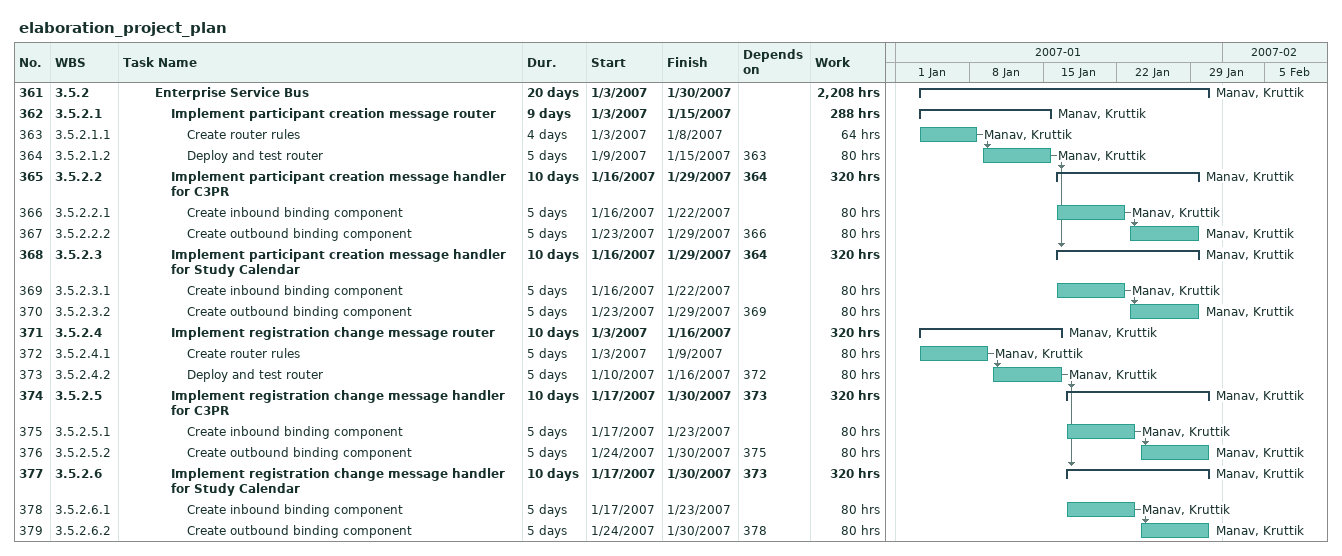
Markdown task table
elaboration_project_plan

| ID | WBS | Task | Duration | Start | Finish | Predecessors | Resources | Work (h) |
|---|---|---|---|---|---|---|---|---|
| 361 | 3.5.2 | **Enterprise Service Bus** | 20d | 2007-01-03 | 2007-01-30 |  | Manav, Kruttik | 2208 |
| 362 | 3.5.2.1 | **Implement participant creation message router** | 9d | 2007-01-03 | 2007-01-15 |  | Manav, Kruttik | 288 |
| 363 | 3.5.2.1.1 | Create router rules | 4d | 2007-01-03 | 2007-01-08 |  | Manav, Kruttik | 64 |
| 364 | 3.5.2.1.2 | Deploy and test router | 5d | 2007-01-09 | 2007-01-15 | 363 | Manav, Kruttik | 80 |
| 365 | 3.5.2.2 | **Implement participant creation message handler for C3PR** | 10d | 2007-01-16 | 2007-01-29 | 364 | Manav, Kruttik | 320 |
| 366 | 3.5.2.2.1 | Create inbound binding component | 5d | 2007-01-16 | 2007-01-22 |  | Manav, Kruttik | 80 |
| 367 | 3.5.2.2.2 | Create outbound binding component | 5d | 2007-01-23 | 2007-01-29 | 366 | Manav, Kruttik | 80 |
| 368 | 3.5.2.3 | **Implement participant creation message handler for Study Calendar** | 10d | 2007-01-16 | 2007-01-29 | 364 | Manav, Kruttik | 320 |
| 369 | 3.5.2.3.1 | Create inbound binding component | 5d | 2007-01-16 | 2007-01-22 |  | Manav, Kruttik | 80 |
| 370 | 3.5.2.3.2 | Create outbound binding component | 5d | 2007-01-23 | 2007-01-29 | 369 | Manav, Kruttik | 80 |
| 371 | 3.5.2.4 | **Implement registration change message router** | 10d | 2007-01-03 | 2007-01-16 |  | Manav, Kruttik | 320 |
| 372 | 3.5.2.4.1 | Create router rules | 5d | 2007-01-03 | 2007-01-09 |  | Manav, Kruttik | 80 |
| 373 | 3.5.2.4.2 | Deploy and test router | 5d | 2007-01-10 | 2007-01-16 | 372 | Manav, Kruttik | 80 |
| 374 | 3.5.2.5 | **Implement registration change message handler for C3PR** | 10d | 2007-01-17 | 2007-01-30 | 373 | Manav, Kruttik | 320 |
| 375 | 3.5.2.5.1 | Create inbound binding component | 5d | 2007-01-17 | 2007-01-23 |  | Manav, Kruttik | 80 |
| 376 | 3.5.2.5.2 | Create outbound binding component | 5d | 2007-01-24 | 2007-01-30 | 375 | Manav, Kruttik | 80 |
| 377 | 3.5.2.6 | **Implement registration change message handler for Study Calendar** | 10d | 2007-01-17 | 2007-01-30 | 373 | Manav, Kruttik | 320 |
| 378 | 3.5.2.6.1 | Create inbound binding component | 5d | 2007-01-17 | 2007-01-23 |  | Manav, Kruttik | 80 |
| 379 | 3.5.2.6.2 | Create outbound binding component | 5d | 2007-01-24 | 2007-01-30 | 378 | Manav, Kruttik | 80 |
